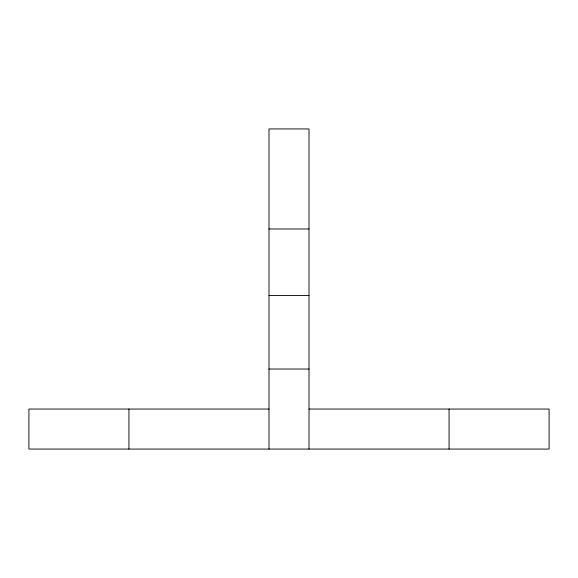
<?xml version="1.0" encoding="UTF-8"?>
<svg xmlns="http://www.w3.org/2000/svg" width="578" height="578" viewBox="0 0 578 578"><rect width="100%" height="100%" fill="white"/><g stroke="black" fill="none" stroke-linecap="round" stroke-linejoin="round"><path stroke-width="0.87" d="M268.994 228.975L309.006 228.975M268.994 295.488L309.006 295.488M268.994 369.031L309.006 369.031M268.994 409.043L28.9 409.043L28.9 449.063L549.1 449.063L549.1 409.043L309.006 409.043M449.063 409.043L449.063 449.063M309.006 449.063L309.006 128.937L268.994 128.937L268.994 449.063M128.937 409.043L128.937 449.063"/></g></svg>
